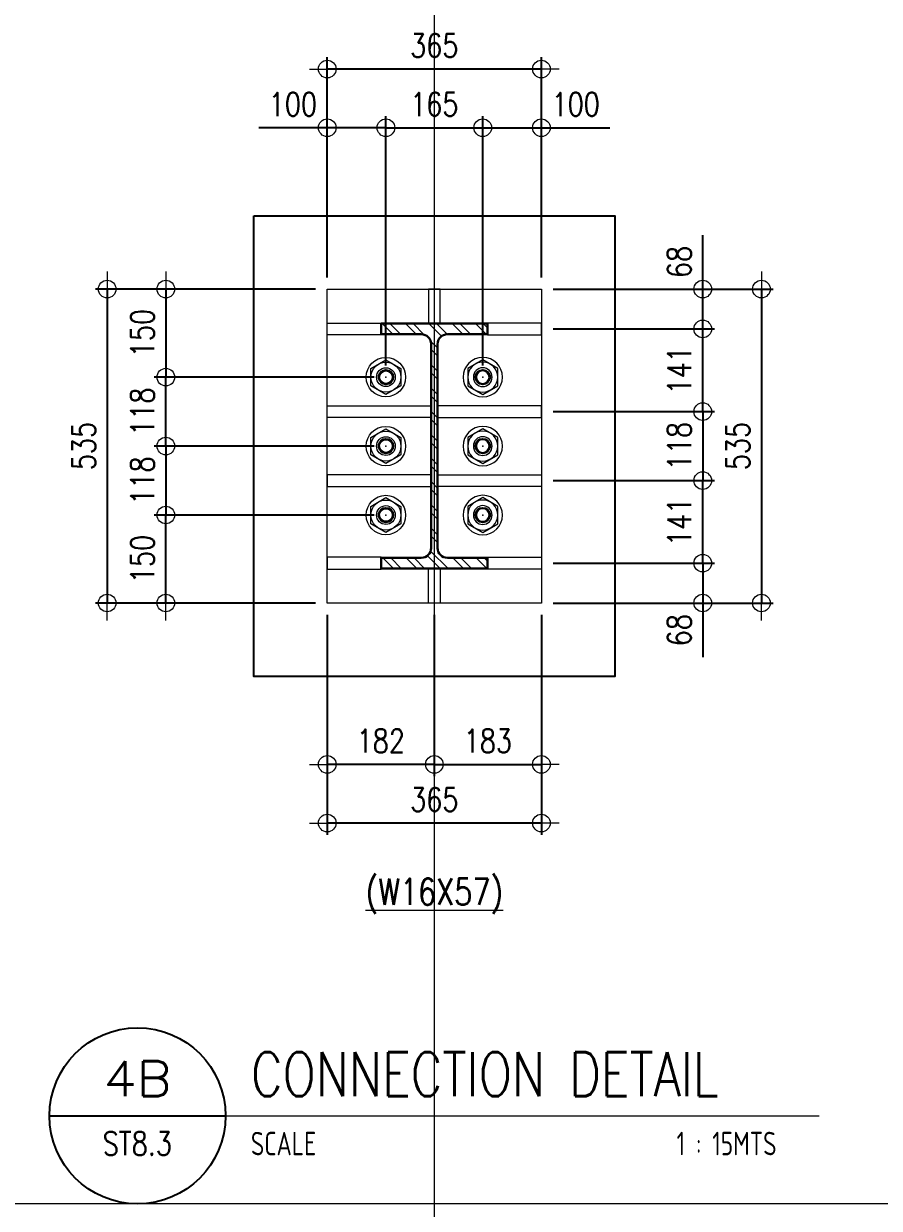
# Model space of a CAD drawing. Header units: millimetres. Extents: x 0 to 437400, y -7936 to 73710.
# Drawn here: x 16310 to 17768, y 4060 to 6079 of the extents above; entities that cross this region are included whole.
import ezdxf
from ezdxf.enums import TextEntityAlignment as Align

# ---------------------------------------------------------------- set-up
doc = ezdxf.new("R2010")
doc.units = ezdxf.units.MM
doc.header["$LTSCALE"] = 10
doc.header["$MEASUREMENT"] = 0
doc.layers.add('A_LINE', color=1, linetype='Continuous')
doc.layers.add('TARGET-MAIN', color=1, linetype='Continuous')
for name, color, linetype, lineweight in [('BASE PLATE', 5, 'Continuous', 15), ('BOLT', 33, 'Continuous', 20), ('COLUMN', 5, 'Continuous', 30), ('HATCH', 8, 'Continuous', 5), ('PEDESTAL CONCRETE', 3, 'Continuous', 25), ('PLATE', 2, 'Continuous', 18), ('S-ANNO-DIMS', 1, 'Continuous', 5), ('S-Anno-Text', 52, 'Continuous', 15), ('S_Bolt', 9, 'Continuous', 9)]:
    doc.layers.add(name, color=color, linetype=linetype, lineweight=lineweight)
doc.layers.add('GUIDE 000', color=3, linetype='Continuous', lineweight=0, plot=False)
doc.layers.add('S-DETL-GRID', color=62, linetype='Continuous', lineweight=9, plot=False)
doc.styles.add('1', font='simplex.shx', dxfattribs={"width": 0.8, "height": 20})
doc.styles.add('80', font='simplex.shx', dxfattribs={"width": 0.8, "height": 40})
doc.styles.add('ARCHITEXT', font='architxt.shx', dxfattribs={"width": 0.85})
doc.styles.add('SIMPLEX', font='SIMPLEX.shx', dxfattribs={"width": 1.1})
doc.dimstyles.new('DDIM20', dxfattribs={"dimtxt": 40, "dimasz": 0.4, "dimexe": 20, "dimexo": 20, "dimgap": 20, "dimtad": 1, "dimdec": 0, "dimrnd": 1, "dimdsep": 46, "dimtxsty": '80', "dimblk1": 'ESCADIM_ARW', "dimblk2": 'ESCADIM_ARW', "dimsah": 1, "dimcen": 50, "dimclrd": 1, "dimclre": 1, "dimclrt": 52, "dimadec": 0, "dimazin": 0, "dimtfac": 1, "dimtdec": 0, "dimtofl": 0, "dimtmove": 0, "dimatfit": 3, "dimldrblk": 'ESCADIM_ARW', "dimfxl": 1, "dimtolj": 1, "dimtzin": 0, "dimarcsym": 0})

# ---------------------------------------------------------------- blocks, each defined once
blk = doc.blocks.new('A$C2DA53F6D')
blk.add_circle((0, -16.6), 18.9)
at = {"color": 1}
for radius in [9, 6.03]:
    blk.add_circle((0, -16.6), radius, dxfattribs=at)
at = {"layer": 'GUIDE 000'}
blk.add_point((0, -16.6), dxfattribs=at)
at = {"layer": 'S_Bolt', "color": 9, "linetype": 'Continuous', "ltscale": 0.5}
blk.add_lwpolyline([(-14.4, -24.9), (-14.4, -8.3), (0, 0), (14.4, -8.3), (14.4, -24.9), (0, -33.3)], close=True, dxfattribs=at)
at = {"layer": 'S_Bolt', "color": 251, "linetype": 'Continuous', "ltscale": 0.5}
blk.add_circle((0, -16.6), 14.4, dxfattribs=at)
blk = doc.blocks.new('ESCADIM_ARW')
at = {"color": 9}
blk.add_line((75, 0), (-75, 0), dxfattribs=at)
blk.add_circle((0, 0), 37.5, dxfattribs=at)
blk = doc.blocks.new('*D168')
at = {"layer": 'Defpoints', "color": 0, "transparency": 16777216}
for p in [(16827.5, 6002), (16827.5, 5627), (17192.5, 5627)]:
    blk.add_point(p, dxfattribs=at)
at = {"layer": 'S-ANNO-DIMS', "color": 1, "lineweight": -2, "transparency": 16777216}
for p, q in [((16827.5, 5647), (16827.5, 6022)), ((17192.5, 5647), (17192.5, 6022)), ((17192.1, 6002), (16827.9, 6002))]:
    blk.add_line(p, q, dxfattribs=at)
at = {"layer": 'S-ANNO-DIMS', "color": 1, "lineweight": -2, "transparency": 16777216, "xscale": 0.4, "yscale": 0.4, "zscale": 0.4, "rotation": 180}
blk.add_blockref('ESCADIM_ARW', (16827.5, 6002), dxfattribs=at)
at = {"layer": 'S-ANNO-DIMS', "color": 1, "lineweight": -2, "transparency": 16777216, "xscale": 0.4, "yscale": 0.4, "zscale": 0.4}
blk.add_blockref('ESCADIM_ARW', (17192.5, 6002), dxfattribs=at)
at = {"layer": 'S-ANNO-DIMS', "color": 52, "transparency": 16777216, "insert": (17010, 6042), "char_height": 40, "attachment_point": 5, "style": '80'}
blk.add_mtext('\\A1;365', dxfattribs=at)
blk = doc.blocks.new('*D169')
at = {"layer": 'Defpoints', "color": 0, "transparency": 16777216}
for p in [(16827.5, 5902), (16827.5, 5627), (16927.5, 5477)]:
    blk.add_point(p, dxfattribs=at)
at = {"layer": 'S-ANNO-DIMS', "color": 1, "lineweight": -2, "transparency": 16777216}
for p, q in [((16827.5, 5647), (16827.5, 5922)), ((16927.5, 5497), (16927.5, 5922)), ((16827.5, 5902), (16710.9, 5902)), ((16927.1, 5902), (16827.9, 5902))]:
    blk.add_line(p, q, dxfattribs=at)
at = {"layer": 'S-ANNO-DIMS', "color": 1, "lineweight": -2, "transparency": 16777216, "xscale": 0.4, "yscale": 0.4, "zscale": 0.4, "rotation": 180}
blk.add_blockref('ESCADIM_ARW', (16827.5, 5902), dxfattribs=at)
at = {"layer": 'S-ANNO-DIMS', "color": 1, "lineweight": -2, "transparency": 16777216, "xscale": 0.4, "yscale": 0.4, "zscale": 0.4}
blk.add_blockref('ESCADIM_ARW', (16927.5, 5902), dxfattribs=at)
at = {"layer": 'S-ANNO-DIMS', "color": 52, "transparency": 16777216, "insert": (16769, 5942), "char_height": 40, "attachment_point": 5, "style": '80'}
blk.add_mtext('\\A1;100', dxfattribs=at)
blk = doc.blocks.new('*D170')
at = {"layer": 'Defpoints', "color": 0, "transparency": 16777216}
for p in [(17192.5, 5902), (17192.5, 5627), (17092.5, 5477)]:
    blk.add_point(p, dxfattribs=at)
at = {"layer": 'S-ANNO-DIMS', "color": 1, "lineweight": -2, "transparency": 16777216}
for p, q in [((17092.5, 5497), (17092.5, 5922)), ((17192.5, 5647), (17192.5, 5922)), ((17092.9, 5902), (17192.1, 5902)), ((17192.5, 5902), (17309.1, 5902))]:
    blk.add_line(p, q, dxfattribs=at)
at = {"layer": 'S-ANNO-DIMS', "color": 1, "lineweight": -2, "transparency": 16777216, "xscale": 0.4, "yscale": 0.4, "zscale": 0.4, "rotation": 180}
blk.add_blockref('ESCADIM_ARW', (17092.5, 5902), dxfattribs=at)
at = {"layer": 'S-ANNO-DIMS', "color": 1, "lineweight": -2, "transparency": 16777216, "xscale": 0.4, "yscale": 0.4, "zscale": 0.4}
blk.add_blockref('ESCADIM_ARW', (17192.5, 5902), dxfattribs=at)
at = {"layer": 'S-ANNO-DIMS', "color": 52, "transparency": 16777216, "insert": (17251, 5942), "char_height": 40, "attachment_point": 5, "style": '80'}
blk.add_mtext('\\A1;100', dxfattribs=at)
blk = doc.blocks.new('*D171')
at = {"layer": 'Defpoints', "color": 0, "transparency": 16777216}
for p in [(17092.5, 5902), (16927.5, 5477), (17092.5, 5477)]:
    blk.add_point(p, dxfattribs=at)
at = {"layer": 'S-ANNO-DIMS', "color": 1, "lineweight": -2, "transparency": 16777216}
for p, q in [((16927.5, 5497), (16927.5, 5922)), ((17092.5, 5497), (17092.5, 5922)), ((16927.9, 5902), (17092.1, 5902))]:
    blk.add_line(p, q, dxfattribs=at)
at = {"layer": 'S-ANNO-DIMS', "color": 1, "lineweight": -2, "transparency": 16777216, "xscale": 0.4, "yscale": 0.4, "zscale": 0.4, "rotation": 180}
blk.add_blockref('ESCADIM_ARW', (16927.5, 5902), dxfattribs=at)
at = {"layer": 'S-ANNO-DIMS', "color": 1, "lineweight": -2, "transparency": 16777216, "xscale": 0.4, "yscale": 0.4, "zscale": 0.4}
blk.add_blockref('ESCADIM_ARW', (17092.5, 5902), dxfattribs=at)
at = {"layer": 'S-ANNO-DIMS', "color": 52, "transparency": 16777216, "insert": (17010, 5942), "char_height": 40, "attachment_point": 5, "style": '80'}
blk.add_mtext('\\A1;165', dxfattribs=at)
blk = doc.blocks.new('*D176')
at = {"layer": 'Defpoints', "color": 0, "transparency": 16777216}
for p in [(16827.5, 5627), (16452.5, 5092), (16827.5, 5092)]:
    blk.add_point(p, dxfattribs=at)
at = {"layer": 'S-ANNO-DIMS', "color": 1, "lineweight": -2, "transparency": 16777216}
for p, q in [((16807.5, 5627), (16432.5, 5627)), ((16452.5, 5626.6), (16452.5, 5092.4)), ((16807.5, 5092), (16432.5, 5092))]:
    blk.add_line(p, q, dxfattribs=at)
at = {"layer": 'S-ANNO-DIMS', "color": 1, "lineweight": -2, "transparency": 16777216, "xscale": 0.4, "yscale": 0.4, "zscale": 0.4}
for p, rotation in [((16452.5, 5627), 90), ((16452.5, 5092), 270)]:
    blk.add_blockref('ESCADIM_ARW', p, dxfattribs=dict(at, rotation=rotation))
at = {"layer": 'S-ANNO-DIMS', "color": 52, "transparency": 16777216, "insert": (16412.5, 5359.5), "char_height": 40, "attachment_point": 5, "rotation": 90, "style": '80'}
blk.add_mtext('\\A1;535', dxfattribs=at)
blk = doc.blocks.new('*D177')
at = {"layer": 'Defpoints', "color": 0, "transparency": 16777216}
for p in [(16552.5, 5242), (16927.5, 5242), (16827.5, 5092)]:
    blk.add_point(p, dxfattribs=at)
at = {"layer": 'S-ANNO-DIMS', "color": 1, "lineweight": -2, "transparency": 16777216}
for p, q in [((16907.5, 5242), (16532.5, 5242)), ((16552.5, 5092.4), (16552.5, 5241.6)), ((16807.5, 5092), (16532.5, 5092))]:
    blk.add_line(p, q, dxfattribs=at)
at = {"layer": 'S-ANNO-DIMS', "color": 1, "lineweight": -2, "transparency": 16777216, "xscale": 0.4, "yscale": 0.4, "zscale": 0.4}
for p, rotation in [((16552.5, 5242), 90), ((16552.5, 5092), 270)]:
    blk.add_blockref('ESCADIM_ARW', p, dxfattribs=dict(at, rotation=rotation))
at = {"layer": 'S-ANNO-DIMS', "color": 52, "transparency": 16777216, "insert": (16512.5, 5167), "char_height": 40, "attachment_point": 5, "rotation": 90, "style": '80'}
blk.add_mtext('\\A1;150', dxfattribs=at)
blk = doc.blocks.new('*D178')
at = {"layer": 'Defpoints', "color": 0, "transparency": 16777216}
for p in [(16927.5, 5359.5), (16552.5, 5242), (16927.5, 5242)]:
    blk.add_point(p, dxfattribs=at)
at = {"layer": 'S-ANNO-DIMS', "color": 1, "lineweight": -2, "transparency": 16777216}
for p, q in [((16907.5, 5359.5), (16532.5, 5359.5)), ((16552.5, 5359.1), (16552.5, 5242.4)), ((16907.5, 5242), (16532.5, 5242))]:
    blk.add_line(p, q, dxfattribs=at)
at = {"layer": 'S-ANNO-DIMS', "color": 1, "lineweight": -2, "transparency": 16777216, "xscale": 0.4, "yscale": 0.4, "zscale": 0.4}
for p, rotation in [((16552.5, 5359.5), 90), ((16552.5, 5242), 270)]:
    blk.add_blockref('ESCADIM_ARW', p, dxfattribs=dict(at, rotation=rotation))
at = {"layer": 'S-ANNO-DIMS', "color": 52, "transparency": 16777216, "insert": (16512.5, 5300.7), "char_height": 40, "attachment_point": 5, "rotation": 90, "style": '80'}
blk.add_mtext('\\A1;118', dxfattribs=at)
blk = doc.blocks.new('*D179')
at = {"layer": 'Defpoints', "color": 0, "transparency": 16777216}
for p in [(16827.5, 5627), (16552.5, 5477), (16927.5, 5477)]:
    blk.add_point(p, dxfattribs=at)
at = {"layer": 'S-ANNO-DIMS', "color": 1, "lineweight": -2, "transparency": 16777216}
for p, q in [((16807.5, 5627), (16532.5, 5627)), ((16552.5, 5626.6), (16552.5, 5477.4)), ((16907.5, 5477), (16532.5, 5477))]:
    blk.add_line(p, q, dxfattribs=at)
at = {"layer": 'S-ANNO-DIMS', "color": 1, "lineweight": -2, "transparency": 16777216, "xscale": 0.4, "yscale": 0.4, "zscale": 0.4}
for p, rotation in [((16552.5, 5627), 90), ((16552.5, 5477), 270)]:
    blk.add_blockref('ESCADIM_ARW', p, dxfattribs=dict(at, rotation=rotation))
at = {"layer": 'S-ANNO-DIMS', "color": 52, "transparency": 16777216, "insert": (16512.5, 5552), "char_height": 40, "attachment_point": 5, "rotation": 90, "style": '80'}
blk.add_mtext('\\A1;150', dxfattribs=at)
blk = doc.blocks.new('*D180')
at = {"layer": 'Defpoints', "color": 0, "transparency": 16777216}
for p in [(16552.5, 5477), (16927.5, 5477), (16927.5, 5359.5)]:
    blk.add_point(p, dxfattribs=at)
at = {"layer": 'S-ANNO-DIMS', "color": 1, "lineweight": -2, "transparency": 16777216}
for p, q in [((16907.5, 5477), (16532.5, 5477)), ((16552.5, 5359.9), (16552.5, 5476.6)), ((16907.5, 5359.5), (16532.5, 5359.5))]:
    blk.add_line(p, q, dxfattribs=at)
at = {"layer": 'S-ANNO-DIMS', "color": 1, "lineweight": -2, "transparency": 16777216, "xscale": 0.4, "yscale": 0.4, "zscale": 0.4}
for p, rotation in [((16552.5, 5477), 90), ((16552.5, 5359.5), 270)]:
    blk.add_blockref('ESCADIM_ARW', p, dxfattribs=dict(at, rotation=rotation))
at = {"layer": 'S-ANNO-DIMS', "color": 52, "transparency": 16777216, "insert": (16512.5, 5418.2), "char_height": 40, "attachment_point": 5, "rotation": 90, "style": '80'}
blk.add_mtext('\\A1;118', dxfattribs=at)
blk = doc.blocks.new('TARGET-DWGLABEL')
at = {"layer": 'TARGET-MAIN'}
blk.add_line((-7.5, 0), (7.5, 0), dxfattribs=at)
blk.add_circle((0, 0), 7.5, dxfattribs=at)
at = {"layer": 'TARGET-MAIN', "color": 2, "style": 'ARCHITEXT', "width": 0.85}
blk.add_text('SCALE', height=2, dxfattribs=at).set_placement((9.66, -2.36), align=Align.MIDDLE_LEFT)
at = {"layer": 'TARGET-MAIN', "color": 6, "style": 'ARCHITEXT', "width": 0.85}
blk.add_attdef('DRAWING_TITLE', text='', height=5, dxfattribs=at).set_placement((9.08, 4.41), align=Align.MIDDLE_LEFT)
at = {"layer": 'TARGET-MAIN', "color": 4, "style": 'ARCHITEXT', "width": 0.85}
blk.add_attdef('DWG_NO.', text='', height=3, dxfattribs=at).set_placement((0, 3.17), align=Align.MIDDLE_CENTER)
at = {"layer": 'TARGET-MAIN', "color": 3, "style": 'ARCHITEXT', "width": 0.85}
blk.add_attdef('SHT_NO.', text='', height=2, dxfattribs=at).set_placement((-0.02, -2.36), align=Align.MIDDLE_CENTER)
at = {"layer": 'TARGET-MAIN', "color": 2, "style": 'ARCHITEXT', "width": 0.85}
blk.add_attdef('SCALE', text='', height=2, dxfattribs=at).set_placement((69.6, -2.36), align=Align.MIDDLE_RIGHT)
blk = doc.blocks.new('*D191')
at = {"layer": 'Defpoints', "color": 0, "transparency": 16777216}
for p in [(16827.5, 5092), (17192.5, 5092), (16827.5, 4717)]:
    blk.add_point(p, dxfattribs=at)
at = {"layer": 'S-ANNO-DIMS', "color": 1, "lineweight": -2, "transparency": 16777216}
for p, q in [((16827.5, 5072), (16827.5, 4697)), ((17192.5, 5072), (17192.5, 4697)), ((17192.1, 4717), (16827.9, 4717))]:
    blk.add_line(p, q, dxfattribs=at)
at = {"layer": 'S-ANNO-DIMS', "color": 1, "lineweight": -2, "transparency": 16777216, "xscale": 0.4, "yscale": 0.4, "zscale": 0.4, "rotation": 180}
blk.add_blockref('ESCADIM_ARW', (16827.5, 4717), dxfattribs=at)
at = {"layer": 'S-ANNO-DIMS', "color": 1, "lineweight": -2, "transparency": 16777216, "xscale": 0.4, "yscale": 0.4, "zscale": 0.4}
blk.add_blockref('ESCADIM_ARW', (17192.5, 4717), dxfattribs=at)
at = {"layer": 'S-ANNO-DIMS', "color": 52, "transparency": 16777216, "insert": (17010, 4757), "char_height": 40, "attachment_point": 5, "style": '80'}
blk.add_mtext('\\A1;365', dxfattribs=at)
blk = doc.blocks.new('*D192')
at = {"layer": 'Defpoints', "color": 0, "transparency": 16777216}
for p in [(16827.5, 5092), (17010, 5092), (16827.5, 4817)]:
    blk.add_point(p, dxfattribs=at)
at = {"layer": 'S-ANNO-DIMS', "color": 1, "lineweight": -2, "transparency": 16777216}
for p, q in [((16827.5, 5072), (16827.5, 4797)), ((17010, 5072), (17010, 4797)), ((17009.6, 4817), (16827.9, 4817))]:
    blk.add_line(p, q, dxfattribs=at)
at = {"layer": 'S-ANNO-DIMS', "color": 1, "lineweight": -2, "transparency": 16777216, "xscale": 0.4, "yscale": 0.4, "zscale": 0.4, "rotation": 180}
blk.add_blockref('ESCADIM_ARW', (16827.5, 4817), dxfattribs=at)
at = {"layer": 'S-ANNO-DIMS', "color": 1, "lineweight": -2, "transparency": 16777216, "xscale": 0.4, "yscale": 0.4, "zscale": 0.4}
blk.add_blockref('ESCADIM_ARW', (17010, 4817), dxfattribs=at)
at = {"layer": 'S-ANNO-DIMS', "color": 52, "transparency": 16777216, "insert": (16918.8, 4857), "char_height": 40, "attachment_point": 5, "style": '80'}
blk.add_mtext('\\A1;182', dxfattribs=at)
blk = doc.blocks.new('*D193')
at = {"layer": 'Defpoints', "color": 0, "transparency": 16777216}
for p in [(17010, 5092), (17192.5, 5092), (17192.5, 4817)]:
    blk.add_point(p, dxfattribs=at)
at = {"layer": 'S-ANNO-DIMS', "color": 1, "lineweight": -2, "transparency": 16777216}
for p, q in [((17010, 5072), (17010, 4797)), ((17192.5, 5072), (17192.5, 4797)), ((17010.4, 4817), (17192.1, 4817))]:
    blk.add_line(p, q, dxfattribs=at)
at = {"layer": 'S-ANNO-DIMS', "color": 1, "lineweight": -2, "transparency": 16777216, "xscale": 0.4, "yscale": 0.4, "zscale": 0.4, "rotation": 180}
blk.add_blockref('ESCADIM_ARW', (17010, 4817), dxfattribs=at)
at = {"layer": 'S-ANNO-DIMS', "color": 1, "lineweight": -2, "transparency": 16777216, "xscale": 0.4, "yscale": 0.4, "zscale": 0.4}
blk.add_blockref('ESCADIM_ARW', (17192.5, 4817), dxfattribs=at)
at = {"layer": 'S-ANNO-DIMS', "color": 52, "transparency": 16777216, "insert": (17101.3, 4857), "char_height": 40, "attachment_point": 5, "style": '80'}
blk.add_mtext('\\A1;183', dxfattribs=at)
blk = doc.blocks.new('*D205')
at = {"layer": 'Defpoints', "color": 0, "transparency": 16777216}
for p in [(17192.5, 5627), (17192.5, 5092), (17567.5, 5092)]:
    blk.add_point(p, dxfattribs=at)
at = {"layer": 'S-ANNO-DIMS', "color": 1, "lineweight": -2, "transparency": 16777216}
for p, q in [((17212.5, 5627), (17587.5, 5627)), ((17567.5, 5626.6), (17567.5, 5092.4)), ((17212.5, 5092), (17587.5, 5092))]:
    blk.add_line(p, q, dxfattribs=at)
at = {"layer": 'S-ANNO-DIMS', "color": 1, "lineweight": -2, "transparency": 16777216, "xscale": 0.4, "yscale": 0.4, "zscale": 0.4}
for p, rotation in [((17567.5, 5627), 90), ((17567.5, 5092), 270)]:
    blk.add_blockref('ESCADIM_ARW', p, dxfattribs=dict(at, rotation=rotation))
at = {"layer": 'S-ANNO-DIMS', "color": 52, "transparency": 16777216, "insert": (17527.5, 5359.5), "char_height": 40, "attachment_point": 5, "rotation": 90, "style": '80'}
blk.add_mtext('\\A1;535', dxfattribs=at)
blk = doc.blocks.new('*D206')
at = {"layer": 'Defpoints', "color": 0, "transparency": 16777216}
for p in [(17192.5, 5300.7), (17467.5, 5300.7), (17192.5, 5159.9)]:
    blk.add_point(p, dxfattribs=at)
at = {"layer": 'S-ANNO-DIMS', "color": 1, "lineweight": -2, "transparency": 16777216}
for p, q in [((17212.5, 5300.7), (17487.5, 5300.7)), ((17467.5, 5160.3), (17467.5, 5300.3)), ((17212.5, 5159.9), (17487.5, 5159.9))]:
    blk.add_line(p, q, dxfattribs=at)
at = {"layer": 'S-ANNO-DIMS', "color": 1, "lineweight": -2, "transparency": 16777216, "xscale": 0.4, "yscale": 0.4, "zscale": 0.4}
for p, rotation in [((17467.5, 5300.7), 90), ((17467.5, 5159.9), 270)]:
    blk.add_blockref('ESCADIM_ARW', p, dxfattribs=dict(at, rotation=rotation))
at = {"layer": 'S-ANNO-DIMS', "color": 52, "transparency": 16777216, "insert": (17427.5, 5230.3), "char_height": 40, "attachment_point": 5, "rotation": 90, "style": '80'}
blk.add_mtext('\\A1;141', dxfattribs=at)
blk = doc.blocks.new('*D207')
at = {"layer": 'Defpoints', "color": 0, "transparency": 16777216}
for p in [(17192.5, 5418.2), (17192.5, 5300.7), (17467.5, 5300.7)]:
    blk.add_point(p, dxfattribs=at)
at = {"layer": 'S-ANNO-DIMS', "color": 1, "lineweight": -2, "transparency": 16777216}
for p, q in [((17212.5, 5418.2), (17487.5, 5418.2)), ((17467.5, 5417.8), (17467.5, 5301.1)), ((17212.5, 5300.7), (17487.5, 5300.7))]:
    blk.add_line(p, q, dxfattribs=at)
at = {"layer": 'S-ANNO-DIMS', "color": 1, "lineweight": -2, "transparency": 16777216, "xscale": 0.4, "yscale": 0.4, "zscale": 0.4}
for p, rotation in [((17467.5, 5418.2), 90), ((17467.5, 5300.7), 270)]:
    blk.add_blockref('ESCADIM_ARW', p, dxfattribs=dict(at, rotation=rotation))
at = {"layer": 'S-ANNO-DIMS', "color": 52, "transparency": 16777216, "insert": (17427.5, 5359.5), "char_height": 40, "attachment_point": 5, "rotation": 90, "style": '80'}
blk.add_mtext('\\A1;118', dxfattribs=at)
blk = doc.blocks.new('*D208')
at = {"layer": 'Defpoints', "color": 0, "transparency": 16777216}
for p in [(17192.5, 5627), (17467.5, 5627), (17192.5, 5559.1)]:
    blk.add_point(p, dxfattribs=at)
at = {"layer": 'S-ANNO-DIMS', "color": 1, "lineweight": -2, "transparency": 16777216}
for p, q in [((17467.5, 5627), (17467.5, 5719.2)), ((17212.5, 5627), (17487.5, 5627)), ((17467.5, 5559.5), (17467.5, 5626.6)), ((17212.5, 5559.1), (17487.5, 5559.1))]:
    blk.add_line(p, q, dxfattribs=at)
at = {"layer": 'S-ANNO-DIMS', "color": 1, "lineweight": -2, "transparency": 16777216, "xscale": 0.4, "yscale": 0.4, "zscale": 0.4}
for p, rotation in [((17467.5, 5627), 90), ((17467.5, 5559.1), 270)]:
    blk.add_blockref('ESCADIM_ARW', p, dxfattribs=dict(at, rotation=rotation))
at = {"layer": 'S-ANNO-DIMS', "color": 52, "transparency": 16777216, "insert": (17427.5, 5673.3), "char_height": 40, "attachment_point": 5, "rotation": 90, "style": '80'}
blk.add_mtext('\\A1;68', dxfattribs=at)
blk = doc.blocks.new('*D209')
at = {"layer": 'Defpoints', "color": 0, "transparency": 16777216}
for p in [(17192.5, 5559.1), (17467.5, 5559.1), (17192.5, 5418.2)]:
    blk.add_point(p, dxfattribs=at)
at = {"layer": 'S-ANNO-DIMS', "color": 1, "lineweight": -2, "transparency": 16777216}
for p, q in [((17212.5, 5559.1), (17487.5, 5559.1)), ((17467.5, 5418.6), (17467.5, 5558.7)), ((17212.5, 5418.2), (17487.5, 5418.2))]:
    blk.add_line(p, q, dxfattribs=at)
at = {"layer": 'S-ANNO-DIMS', "color": 1, "lineweight": -2, "transparency": 16777216, "xscale": 0.4, "yscale": 0.4, "zscale": 0.4}
for p, rotation in [((17467.5, 5559.1), 90), ((17467.5, 5418.2), 270)]:
    blk.add_blockref('ESCADIM_ARW', p, dxfattribs=dict(at, rotation=rotation))
at = {"layer": 'S-ANNO-DIMS', "color": 52, "transparency": 16777216, "insert": (17427.5, 5488.7), "char_height": 40, "attachment_point": 5, "rotation": 90, "style": '80'}
blk.add_mtext('\\A1;141', dxfattribs=at)
blk = doc.blocks.new('*D210')
at = {"layer": 'Defpoints', "color": 0, "transparency": 16777216}
for p in [(17192.5, 5159.9), (17192.5, 5092), (17467.5, 5092)]:
    blk.add_point(p, dxfattribs=at)
at = {"layer": 'S-ANNO-DIMS', "color": 1, "lineweight": -2, "transparency": 16777216}
for p, q in [((17212.5, 5159.9), (17487.5, 5159.9)), ((17467.5, 5159.5), (17467.5, 5092.4)), ((17212.5, 5092), (17487.5, 5092)), ((17467.5, 5092), (17467.5, 4999.8))]:
    blk.add_line(p, q, dxfattribs=at)
at = {"layer": 'S-ANNO-DIMS', "color": 1, "lineweight": -2, "transparency": 16777216, "xscale": 0.4, "yscale": 0.4, "zscale": 0.4}
for p, rotation in [((17467.5, 5159.9), 90), ((17467.5, 5092), 270)]:
    blk.add_blockref('ESCADIM_ARW', p, dxfattribs=dict(at, rotation=rotation))
at = {"layer": 'S-ANNO-DIMS', "color": 52, "transparency": 16777216, "insert": (17427.5, 5045.7), "char_height": 40, "attachment_point": 5, "rotation": 90, "style": '80'}
blk.add_mtext('\\A1;68', dxfattribs=at)

msp = doc.modelspace()

# ---------------------------------------------------------------- hatches: boundary and pattern name
at = {"layer": 'HATCH'}
h = msp.add_hatch(dxfattribs=at)
h.set_pattern_fill('ANSI32', color=256, scale=75, angle=90, style=0)
h.set_pattern_definition([(135, (-13343.866, -15595.83), (-19.887378, -19.887378), []), (135, (-13343.866, -15582.572), (-19.887378, -19.887378), [])])
edge = h.paths.add_edge_path()
edge.add_line((17010, 5150.83899), (16919.576, 5150.83899))
edge.add_line((16919.576, 5150.83899), (16919.576, 5168.99999))
edge.add_line((16919.576, 5168.99999), (16987.775, 5168.99999))
edge.add_arc((16987.775, 5185.76399), 16.764, 270, 360)
edge.add_line((17004.539, 5185.76399), (17004.539, 5533.23599))
edge.add_arc((16987.775, 5533.23599), 16.764, 0, 90)
edge.add_line((16987.775, 5549.99999), (16919.576, 5549.99999))
edge.add_line((16919.576, 5549.99999), (16919.576, 5568.16099))
edge.add_line((16919.576, 5568.16099), (17100.424, 5568.16099))
edge.add_line((17100.424, 5568.16099), (17100.424, 5549.99999))
edge.add_line((17100.424, 5549.99999), (17032.225, 5549.99999))
edge.add_arc((17032.225, 5533.23599), 16.764, 90, 180)
edge.add_line((17015.461, 5533.23599), (17015.461, 5185.76399))
edge.add_arc((17032.225, 5185.76399), 16.764, 180, 270)
edge.add_line((17032.225, 5168.99999), (17100.424, 5168.99999))
edge.add_line((17100.424, 5168.99999), (17100.424, 5150.83899))
edge.add_line((17100.424, 5150.83899), (17010, 5150.83899))

# ---------------------------------------------------------------- linework, layer by layer
for centre in [(16927.5, 5476.99999), (17092.5, 5476.99999), (16927.5, 5359.49999), (17092.5, 5359.49999), (16927.5, 5241.99999), (17092.5, 5241.99999)]:
    msp.add_circle(centre, 12.5)
at = {"layer": 'A_LINE', "color": 1, "lineweight": 13}
msp.add_line((16354.1462, 4217.99999), (17665.8538, 4217.99999), dxfattribs=at)
at = {"layer": 'BASE PLATE'}
msp.add_lwpolyline([(16827.5, 5626.99999), (17192.5, 5626.99999), (17192.5, 5091.99999), (16827.5, 5091.99999)], close=True, dxfattribs=at)
msp.add_lwpolyline([(16827.5, 5626.99999), (17192.5, 5626.99999), (17192.5, 5091.99999), (16827.5, 5091.99999)], close=True, dxfattribs=at)
at = {"layer": 'COLUMN'}
msp.add_lwpolyline([(17010, 5150.83899), (16919.576, 5150.83899), (16919.576, 5168.99999), (16987.775, 5168.99999, 0.4142135624), (17004.539, 5185.76399), (17004.539, 5533.23599, 0.4142135624), (16987.775, 5549.99999), (16919.576, 5549.99999), (16919.576, 5568.16099), (17100.424, 5568.16099), (17100.424, 5549.99999), (17032.225, 5549.99999, 0.4142135624), (17015.461, 5533.23599), (17015.461, 5185.76399, 0.4142135624), (17032.225, 5168.99999), (17100.424, 5168.99999), (17100.424, 5150.83899), (17010, 5150.83899)], format="xyb", dxfattribs=at)
at = {"layer": 'PEDESTAL CONCRETE'}
msp.add_lwpolyline([(16702.5, 5751.99999), (17317.5, 5751.99999), (17317.5, 4966.99999), (16702.5, 4966.99999)], close=True, dxfattribs=at)
at = {"layer": 'PLATE'}
for points in [[(17000, 5568.16099), (17020, 5568.16099), (17020, 5626.99999), (17000, 5626.99999)], [(16827.5, 5549.08049), (16827.5, 5569.08049), (16919.576, 5569.08049), (16919.576, 5549.08049)], [(17192.5, 5549.08049), (17192.5, 5569.08049), (17100.424, 5569.08049), (17100.424, 5549.08049)], [(16827.5, 5408.24999), (16827.5, 5428.24999), (17004.539, 5428.24999), (17004.539, 5408.24999)], [(17192.5, 5408.24999), (17192.5, 5428.24999), (17015.461, 5428.24999), (17015.461, 5408.24999)], [(16827.5, 5310.74999), (16827.5, 5290.74999), (17004.539, 5290.74999), (17004.539, 5310.74999)], [(17192.5, 5310.74999), (17192.5, 5290.74999), (17015.461, 5290.74999), (17015.461, 5310.74999)], [(16827.5, 5169.91949), (16827.5, 5149.91949), (16919.576, 5149.91949), (16919.576, 5169.91949)], [(17192.5, 5169.91949), (17192.5, 5149.91949), (17100.424, 5149.91949), (17100.424, 5169.91949)], [(17000, 5150.83899), (17020, 5150.83899), (17020, 5091.99999), (17000, 5091.99999)]]:
    msp.add_lwpolyline(points, close=True, dxfattribs=at)
at = {"layer": 'S-DETL-GRID'}
for p, q in [((17010, 10169.99998), (17010, 0)), ((29160, 4067.99999), (14580, 4067.99999))]:
    msp.add_line(p, q, dxfattribs=at)

# ---------------------------------------------------------------- block references
at = {"layer": 'BOLT', "rotation": 180}
for p, xscale, yscale, zscale in [((16927.5, 5447.43913), 1.77777765819833, 1.77777765819833, 1.77777765819833), ((17092.5, 5447.43913), -1.77777765819833, 1.77777765818014, 1.777777658143876), ((16927.5, 5329.93913), 1.77777765819833, 1.77777765819833, 1.77777765819833), ((17092.5, 5329.93913), -1.77777765819833, 1.77777765818014, 1.777777658143876), ((16927.5, 5212.43913), 1.77777765819833, 1.77777765819833, 1.77777765819833), ((17092.5, 5212.43913), -1.77777765819833, 1.77777765818014, 1.777777658143876)]:
    msp.add_blockref('A$C2DA53F6D', p, dxfattribs=dict(at, xscale=xscale, yscale=yscale, zscale=zscale))
at = {"layer": 'TARGET-MAIN', "color": 1, "lineweight": 13}
ref = msp.add_blockref('TARGET-DWGLABEL', (16504.1462, 4217.99999), dxfattribs=dict(at, xscale=20, yscale=20, zscale=20))
ref.add_attrib('DWG_NO.', '4B', dxfattribs={"color": 4, "height": 60, "style": 'SIMPLEX', "width": 1.1}).set_placement((16504.1462, 4281.46797), align=Align.MIDDLE_CENTER)
ref.add_attrib('SHT_NO.', 'ST8.3', dxfattribs={"color": 3, "height": 40, "style": 'SIMPLEX', "width": 0.8}).set_placement((16503.84056, 4170.89532), align=Align.MIDDLE_CENTER)
ref.add_attrib('DRAWING_TITLE', 'CONNECTION DETAIL', dxfattribs={"color": 5, "height": 75, "style": 'SIMPLEX', "width": 0.8}).set_placement((16697.32673, 4288.96797), align=Align.MIDDLE_LEFT)
ref.add_attrib('SCALE', '1 : 15MTS', dxfattribs={"color": 2, "height": 40, "style": 'ARCHITEXT', "width": 0.85}).set_placement((17593.27593, 4170.89532), align=Align.MIDDLE_RIGHT)

# ---------------------------------------------------------------- texts
at = {"layer": 'S-Anno-Text', "color": 4, "insert": (17010, 4592.49999), "char_height": 45, "width": 1019.9969191, "attachment_point": 5, "style": '1'}
msp.add_mtext('{\\L(W16X57)}', dxfattribs=at)

# ---------------------------------------------------------------- dimensions: what is measured, and where the dimension line sits
at = {"layer": 'S-ANNO-DIMS'}
for base, p1, p2, picture, middle in [((16827.5, 6001.99999), (17192.5, 5626.99999), (16827.5, 5626.99999), '*D168', (17010, 6041.99999)), ((16827.5, 5901.99999), (16927.5, 5476.99999), (16827.5, 5626.99999), '*D169', (16769.00476, 5941.99999)), ((16827.5, 4716.99999), (17192.5, 5091.99999), (16827.5, 5091.99999), '*D191', (17010, 4756.99999)), ((16827.5000000019, 4816.999990727), (17010.0000000016, 5091.999990727), (16827.5000000019, 5091.999990727), '*D192', (16918.7500000017, 4856.999990727))]:
    dim = msp.add_linear_dim(base=base, p1=p1, p2=p2, dimstyle='DDIM20', dxfattribs=at)
    dim.commit()
    dim.dimension.update_dxf_attribs({"geometry": picture, "text_midpoint": middle})
for base, p1, p2, angle, picture, middle in [((17092.5, 5901.99999), (16927.5, 5476.99999), (17092.5, 5476.99999), 180, '*D171', (17010, 5941.99999)), ((17192.5, 5901.99999), (17092.5, 5476.99999), (17192.5, 5626.99999), 180, '*D170', (17250.99524, 5941.99999)), ((17467.5, 5626.99999), (17192.5, 5559.08049), (17192.5, 5626.99999), 270, '*D208', (17427.5, 5673.30475)), ((16452.5, 5091.99999), (16827.5, 5626.99999), (16827.5, 5091.99999), 90, '*D176', (16412.5, 5359.49999)), ((16552.5, 5476.99999), (16827.5, 5626.99999), (16927.5, 5476.99999), 90, '*D179', (16512.5, 5551.99999)), ((17567.5, 5091.99999), (17192.5, 5626.99999), (17192.5, 5091.99999), 90, '*D205', (17527.5, 5359.49999)), ((17467.5, 5559.08049), (17192.5, 5418.24999), (17192.5, 5559.08049), 270, '*D209', (17427.5, 5488.66524)), ((16552.5000000019, 5476.9999907273), (16927.5000000019, 5359.4999907273), (16927.5000000019, 5476.9999907273), 270, '*D180', (16512.5000000019, 5418.2499907273)), ((17467.5000000019, 5300.7499907269), (17192.5000000019, 5418.249990727), (17192.5000000019, 5300.7499907269), 90, '*D207', (17427.5000000019, 5359.499990727)), ((16552.5000000019, 5241.9999907273), (16927.5000000019, 5359.4999907273), (16927.5000000019, 5241.9999907273), 90, '*D178', (16512.5000000019, 5300.7499907273)), ((17467.5, 5300.74999), (17192.5, 5159.91949), (17192.5, 5300.74999), 270, '*D206', (17427.5, 5230.33474)), ((16552.5, 5241.99999), (16827.5, 5091.99999), (16927.5, 5241.99999), 270, '*D177', (16512.5, 5166.99999)), ((17467.5, 5091.99999), (17192.5, 5159.91949), (17192.5, 5091.99999), 90, '*D210', (17427.5, 5045.69523)), ((17192.5000000019, 4816.999990727), (17010.0000000016, 5091.999990727), (17192.5000000019, 5091.999990727), 180, '*D193', (17101.2500000017, 4856.999990727))]:
    dim = msp.add_linear_dim(base=base, p1=p1, p2=p2, angle=angle, dimstyle='DDIM20', dxfattribs=at)
    dim.commit()
    dim.dimension.update_dxf_attribs({"geometry": picture, "text_midpoint": middle})

doc.saveas('drawing.dxf')
